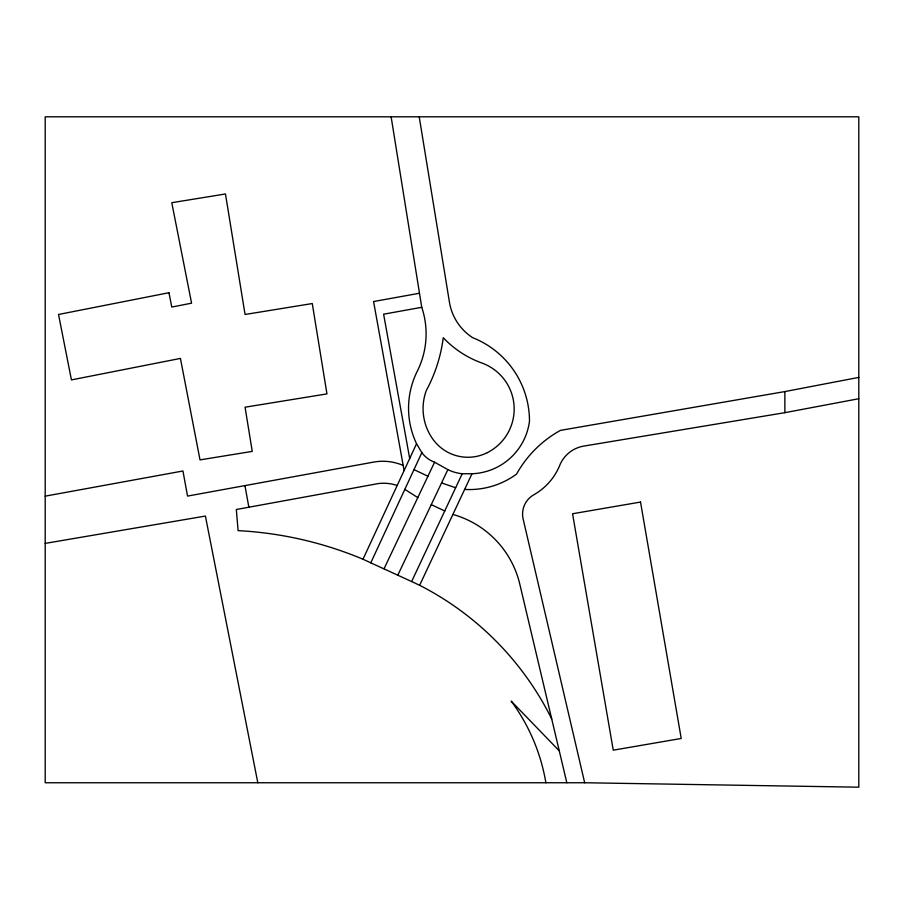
<?xml version="1.0" encoding="UTF-8"?>
<svg xmlns="http://www.w3.org/2000/svg" width="904" height="904" viewBox="0 0 904 904"><rect width="100%" height="100%" fill="white"/><g stroke="black" fill="none" stroke-linecap="round" stroke-linejoin="round"><path stroke-width="1.36" d="M397.195 485.471A42.906 42.906 0 0 0 378.606 483.516L236.328 509.506L238.091 530.637A373.058 373.058 0 0 1 363.001 559.226L416.541 443.74A82.908 82.908 0 0 1 417.298 371.171A83.405 83.405 0 0 0 421.75 307.303L391.127 116.808M363.001 559.226L370.776 562.83L421.84 452.655L416.541 443.74M370.776 562.83L411.625 581.543L462.215 473.752L471.99 473.752A60.274 60.274 0 0 0 529.495 421.083A89.79 89.79 0 0 0 472.679 337.689A52.308 52.308 0 0 1 449.435 302.173L419.219 116.808M551.722 718.985A299.574 299.574 0 0 0 419.637 585.295L471.99 473.752M384.064 568.718L434.575 462.226A27.967 27.967 0 0 1 421.84 452.655M397.783 575.226L447.887 469.605A41.166 41.166 0 0 0 462.215 473.752M464.633 489.426A80.038 80.038 0 0 0 516.546 474.114A112.311 112.311 0 0 1 560.457 430.372L784.864 391.579L858.8 377.397M584.673 782.751L45.2 782.751L45.2 116.808L858.8 116.808L858.8 787.192L584.673 782.751L523.145 519.043A22.08 22.08 0 0 1 533.778 494.804A59.946 59.946 0 0 0 559.339 466.34A31.538 31.538 0 0 1 583.781 446.09L784.864 412.676L858.8 398.732M45.2 496.16L182.947 470.995L187.535 496.093L373.578 462.102A51.675 51.675 0 0 1 403.184 465.436M419.219 293.291L373.578 301.541L404.111 470.543M421.75 307.303L383.612 314.196L409.693 458.52M45.2 543.394L205.411 516.06L257.809 782.751M441.57 482.917L455.65 487.753M431.264 504.647L444.745 510.975M411.625 581.543L419.637 585.295M413.976 469.605L427.931 476.227M434.575 462.226L447.887 469.605M404.834 489.346L417.806 497.584M559.271 750.862L511.178 701.097A190.348 190.348 0 0 1 545.88 782.751M566.819 782.751L519.8 584.165A95.225 95.225 0 0 0 452.893 514.433M244.927 485.606L248.871 507.212M784.864 391.579L784.864 412.676M168.958 292.715L58.534 314.479L71.427 379.906L180.427 358.425L200.01 459.887L252.25 451.401L245.063 407.207L326.954 393.895L312.276 303.552L245.063 314.479L225.469 193.976L171.783 202.699L191.58 303.168L171.783 307.066L168.958 292.715M640.529 502.059L572.56 513.754L613.251 750.173L681.221 738.478L640.529 502.059M487.324 452.655A48.895 48.895 0 0 0 481.855 363.012A99.27 99.27 0 0 1 443.242 337.689A151.228 151.228 0 0 1 426.281 390.573A52.477 52.477 0 0 0 433.276 439.728A43.03 43.03 0 0 0 487.324 452.655"/></g></svg>
